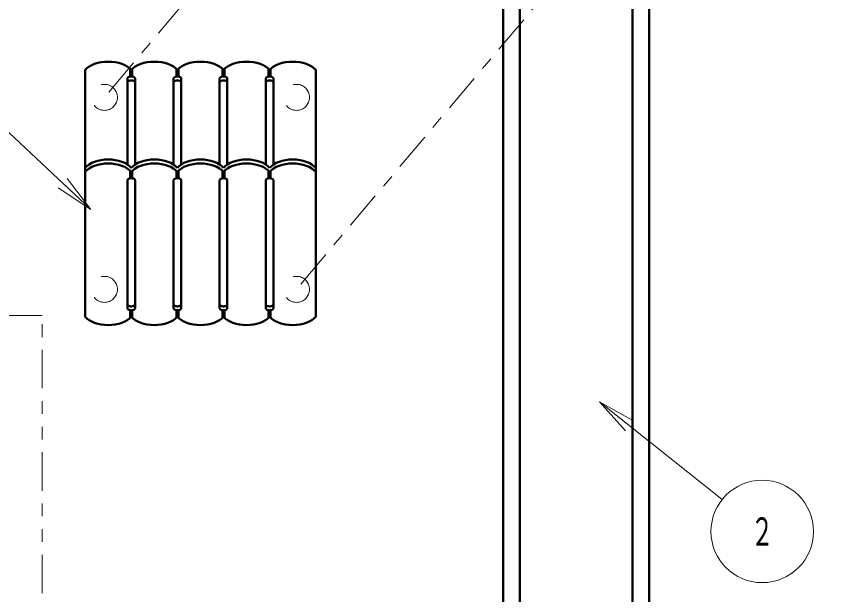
# Model space of a CAD drawing. Units: millimetres on the paper. Extents: x -385 to 0, y -594 to 267.
# Drawn here: x -293.3 to -229.1, y 86.1 to 131.2 of the extents above; entities that cross this region are included whole.
import ezdxf
from ezdxf.enums import TextEntityAlignment as Align

# ---------------------------------------------------------------- set-up
doc = ezdxf.new("R2010")
doc.units = ezdxf.units.MM
for name, pattern in [('USER1', [4.5, 2.5, -2]), ('USER2', [6, 3, -1, 1, -1]), ('USER3', [8, 3, -1, 1, -1, 1, -1])]:
    doc.linetypes.add(name, pattern=pattern)
doc.layers.add('LY_1', color=140, linetype='Continuous', lineweight=50)
doc.styles.add('ＭＳ ゴシック', font='')
doc.styles.get('ＭＳ ゴシック').set_extended_font_data('MS Gothic')

msp = doc.modelspace()

# ---------------------------------------------------------------- linework, layer by layer
at = {"layer": 'LY_1', "color": 7, "linetype": 'USER2', "lineweight": 13}
for p, q in [((-257.063, 159.758), (-286.401, 124.922)), ((-242.063, 144.758), (-271.401, 109.922))]:
    msp.add_line(p, q, dxfattribs=at)
at = {"layer": 'LY_1'}
for p, q in [((-255.263, 83.028), (-255.263, 144.278)), ((-253.963, 83.028), (-253.963, 144.278)), ((-245.163, 83.028), (-245.163, 144.278)), ((-243.863, 83.028), (-243.863, 144.278)), ((-284.381, 127.146), (-284.381, 126.554)), ((-284.221, 127.146), (-284.221, 126.554)), ((-280.781, 127.146), (-280.781, 126.554)), ((-280.621, 127.146), (-280.621, 126.554)), ((-277.181, 127.146), (-277.181, 126.554)), ((-277.021, 127.146), (-277.021, 126.554)), ((-273.581, 127.146), (-273.581, 126.554)), ((-273.421, 127.146), (-273.421, 126.554)), ((-287.901, 127.061), (-287.901, 119.419)), ((-269.901, 127.061), (-269.901, 115.425)), ((-284.601, 126.389), (-284.601, 119.678)), ((-284.001, 126.389), (-284.001, 119.678)), ((-281.001, 126.389), (-281.001, 119.678)), ((-280.401, 126.389), (-280.401, 119.678)), ((-277.401, 126.389), (-277.401, 119.678)), ((-276.801, 126.389), (-276.801, 119.678)), ((-273.801, 126.389), (-273.801, 119.678)), ((-273.201, 126.389), (-273.201, 119.678)), ((-287.901, 107.783), (-287.901, 119.419)), ((-269.901, 107.783), (-269.901, 119.419)), ((-284.381, 118.602), (-284.381, 119.193)), ((-284.221, 118.602), (-284.221, 119.193)), ((-280.781, 118.602), (-280.781, 119.193)), ((-280.621, 118.602), (-280.621, 119.193)), ((-277.181, 118.602), (-277.181, 119.193)), ((-277.021, 118.602), (-277.021, 119.193)), ((-273.581, 118.602), (-273.581, 119.193)), ((-273.421, 118.602), (-273.421, 119.193)), ((-284.601, 108.456), (-284.601, 118.436)), ((-284.001, 108.456), (-284.001, 118.436)), ((-281.001, 108.456), (-281.001, 118.436)), ((-280.401, 108.456), (-280.401, 118.436)), ((-277.401, 108.456), (-277.401, 118.436)), ((-276.801, 108.456), (-276.801, 118.436)), ((-273.801, 108.456), (-273.801, 118.436)), ((-273.201, 108.456), (-273.201, 118.436)), ((-284.381, 107.698), (-284.381, 108.29)), ((-284.221, 107.698), (-284.221, 108.29)), ((-280.781, 107.698), (-280.781, 108.29)), ((-280.621, 107.698), (-280.621, 108.29)), ((-277.181, 107.698), (-277.181, 108.29)), ((-277.021, 107.698), (-277.021, 108.29)), ((-273.581, 107.698), (-273.581, 108.29)), ((-273.421, 107.698), (-273.421, 108.29))]:
    msp.add_line(p, q, dxfattribs=at)
at = {"layer": 'LY_1', "color": 7, "lineweight": 13}
for p, q in [((-287.473, 116.162), (-299.814, 127.764)), ((-287.473, 116.162), (-289.659, 118.217)), ((-289.316, 118.581), (-287.473, 116.162)), ((-287.473, 116.162), (-290.001, 117.852)), ((-245.709, 98.871), (-247.744, 101.131)), ((-247.744, 101.131), (-245.086, 99.653)), ((-247.744, 101.131), (-245.397, 99.262)), ((-247.744, 101.131), (-238.16, 93.5))]:
    msp.add_line(p, q, dxfattribs=at)
at = {"layer": 'LY_1', "color": 7, "linetype": 'USER3', "lineweight": 13}
msp.add_lwpolyline([(-144.792, 203.264), (-144.792, 160.179), (-160.172, 144.799), (-160.172, 98.955), (-163.283, 95.844), (-163.283, 82.669), (-184.371, 61.581), (-208.472, 61.581), (-227.675, 42.378), (-271.451, 42.378), (-291.263, 62.19), (-291.263, 107.867), (-332.344, 107.867), (-353.954, 129.477), (-353.954, 175.039), (-332.344, 196.649), (-286.527, 196.649), (-286.217, 196.959), (-280.022, 196.959), (-266.451, 210.53), (-250.767, 210.53), (-227.575, 233.722), (-175.25, 233.722)], close=True, dxfattribs=at)
at = {"layer": 'LY_1'}
for points in [[(-284.301, 127.061), (-284.441, 127.2), (-284.612, 127.326), (-284.813, 127.438), (-285.039, 127.533), (-285.286, 127.608), (-285.549, 127.663), (-285.822, 127.697), (-286.101, 127.708), (-286.38, 127.697), (-286.654, 127.663), (-286.917, 127.608), (-287.163, 127.533), (-287.39, 127.438), (-287.59, 127.326), (-287.762, 127.2), (-287.901, 127.061)], [(-280.701, 127.061), (-280.841, 127.2), (-281.012, 127.326), (-281.213, 127.438), (-281.439, 127.533), (-281.686, 127.608), (-281.949, 127.663), (-282.222, 127.697), (-282.501, 127.708), (-282.78, 127.697), (-283.054, 127.663), (-283.317, 127.608), (-283.563, 127.533), (-283.79, 127.438), (-283.99, 127.326), (-284.162, 127.2), (-284.301, 127.061)], [(-277.101, 127.061), (-277.241, 127.2), (-277.412, 127.326), (-277.613, 127.438), (-277.839, 127.533), (-278.086, 127.608), (-278.349, 127.663), (-278.622, 127.697), (-278.901, 127.708), (-279.18, 127.697), (-279.454, 127.663), (-279.717, 127.608), (-279.963, 127.533), (-280.19, 127.438), (-280.39, 127.326), (-280.562, 127.2), (-280.701, 127.061)], [(-277.101, 127.061), (-276.962, 127.2), (-276.79, 127.326), (-276.59, 127.438), (-276.363, 127.533), (-276.117, 127.608), (-275.854, 127.663), (-275.58, 127.697), (-275.301, 127.708), (-275.022, 127.697), (-274.749, 127.663), (-274.486, 127.608), (-274.239, 127.533), (-274.013, 127.438), (-273.812, 127.326), (-273.641, 127.2), (-273.501, 127.061)], [(-273.501, 127.061), (-273.362, 127.2), (-273.19, 127.326), (-272.99, 127.438), (-272.763, 127.533), (-272.517, 127.608), (-272.254, 127.663), (-271.98, 127.697), (-271.701, 127.708), (-271.422, 127.697), (-271.149, 127.663), (-270.886, 127.608), (-270.639, 127.533), (-270.413, 127.438), (-270.212, 127.326), (-270.041, 127.2), (-269.901, 127.061)], [(-284.601, 126.389), (-284.599, 126.411), (-284.591, 126.433), (-284.578, 126.454), (-284.561, 126.475), (-284.539, 126.493), (-284.513, 126.51), (-284.484, 126.525), (-284.451, 126.538), (-284.416, 126.548), (-284.379, 126.555), (-284.34, 126.559), (-284.301, 126.561), (-284.262, 126.559), (-284.224, 126.555), (-284.187, 126.548), (-284.151, 126.538), (-284.119, 126.525), (-284.089, 126.51), (-284.063, 126.493), (-284.042, 126.475), (-284.024, 126.454), (-284.012, 126.433), (-284.004, 126.411), (-284.001, 126.389)], [(-281.001, 126.389), (-280.999, 126.411), (-280.991, 126.433), (-280.978, 126.454), (-280.961, 126.475), (-280.939, 126.493), (-280.913, 126.51), (-280.884, 126.525), (-280.851, 126.538), (-280.816, 126.548), (-280.779, 126.555), (-280.74, 126.559), (-280.701, 126.561), (-280.662, 126.559), (-280.624, 126.555), (-280.587, 126.548), (-280.551, 126.538), (-280.519, 126.525), (-280.489, 126.51), (-280.463, 126.493), (-280.442, 126.475), (-280.424, 126.454), (-280.412, 126.433), (-280.404, 126.411), (-280.401, 126.389)], [(-277.401, 126.389), (-277.399, 126.411), (-277.391, 126.433), (-277.378, 126.454), (-277.361, 126.475), (-277.339, 126.493), (-277.313, 126.51), (-277.284, 126.525), (-277.251, 126.538), (-277.216, 126.548), (-277.179, 126.555), (-277.14, 126.559), (-277.101, 126.561), (-277.062, 126.559), (-277.024, 126.555), (-276.987, 126.548), (-276.951, 126.538), (-276.919, 126.525), (-276.889, 126.51), (-276.863, 126.493), (-276.842, 126.475), (-276.824, 126.454), (-276.812, 126.433), (-276.804, 126.411), (-276.801, 126.389)], [(-273.201, 126.389), (-273.204, 126.411), (-273.212, 126.433), (-273.224, 126.454), (-273.242, 126.475), (-273.263, 126.493), (-273.289, 126.51), (-273.319, 126.525), (-273.351, 126.538), (-273.387, 126.548), (-273.424, 126.555), (-273.462, 126.559), (-273.501, 126.561), (-273.54, 126.559), (-273.579, 126.555), (-273.616, 126.548), (-273.651, 126.538), (-273.684, 126.525), (-273.713, 126.51), (-273.739, 126.493), (-273.761, 126.475), (-273.778, 126.454), (-273.791, 126.433), (-273.799, 126.411), (-273.801, 126.389)], [(-284.601, 126.077), (-284.599, 126.1), (-284.591, 126.122), (-284.578, 126.143), (-284.561, 126.163), (-284.539, 126.182), (-284.513, 126.199), (-284.484, 126.214), (-284.451, 126.226), (-284.416, 126.236), (-284.379, 126.243), (-284.34, 126.248), (-284.301, 126.249), (-284.262, 126.248), (-284.224, 126.243), (-284.187, 126.236), (-284.151, 126.226), (-284.119, 126.214), (-284.089, 126.199), (-284.063, 126.182), (-284.042, 126.163), (-284.024, 126.143), (-284.012, 126.122), (-284.004, 126.1), (-284.001, 126.077)], [(-281.001, 126.077), (-280.999, 126.1), (-280.991, 126.122), (-280.978, 126.143), (-280.961, 126.163), (-280.939, 126.182), (-280.913, 126.199), (-280.884, 126.214), (-280.851, 126.226), (-280.816, 126.236), (-280.779, 126.243), (-280.74, 126.248), (-280.701, 126.249), (-280.662, 126.248), (-280.624, 126.243), (-280.587, 126.236), (-280.551, 126.226), (-280.519, 126.214), (-280.489, 126.199), (-280.463, 126.182), (-280.442, 126.163), (-280.424, 126.143), (-280.412, 126.122), (-280.404, 126.1), (-280.401, 126.077)], [(-277.401, 126.077), (-277.399, 126.1), (-277.391, 126.122), (-277.378, 126.143), (-277.361, 126.163), (-277.339, 126.182), (-277.313, 126.199), (-277.284, 126.214), (-277.251, 126.226), (-277.216, 126.236), (-277.179, 126.243), (-277.14, 126.248), (-277.101, 126.249), (-277.062, 126.248), (-277.024, 126.243), (-276.987, 126.236), (-276.951, 126.226), (-276.919, 126.214), (-276.889, 126.199), (-276.863, 126.182), (-276.842, 126.163), (-276.824, 126.143), (-276.812, 126.122), (-276.804, 126.1), (-276.801, 126.077)], [(-273.201, 126.077), (-273.204, 126.1), (-273.212, 126.122), (-273.224, 126.143), (-273.242, 126.163), (-273.263, 126.182), (-273.289, 126.199), (-273.319, 126.214), (-273.351, 126.226), (-273.387, 126.236), (-273.424, 126.243), (-273.462, 126.248), (-273.501, 126.249), (-273.54, 126.248), (-273.579, 126.243), (-273.616, 126.236), (-273.651, 126.226), (-273.684, 126.214), (-273.713, 126.199), (-273.739, 126.182), (-273.761, 126.163), (-273.778, 126.143), (-273.791, 126.122), (-273.799, 126.1), (-273.801, 126.077)], [(-284.301, 119.419), (-284.441, 119.558), (-284.612, 119.685), (-284.813, 119.797), (-285.039, 119.891), (-285.286, 119.967), (-285.549, 120.022), (-285.822, 120.055), (-286.101, 120.066), (-286.38, 120.055), (-286.654, 120.022), (-286.917, 119.967), (-287.163, 119.891), (-287.39, 119.797), (-287.59, 119.685), (-287.762, 119.558), (-287.901, 119.419)], [(-280.701, 119.419), (-280.841, 119.558), (-281.012, 119.685), (-281.213, 119.797), (-281.439, 119.891), (-281.686, 119.967), (-281.949, 120.022), (-282.222, 120.055), (-282.501, 120.066), (-282.78, 120.055), (-283.054, 120.022), (-283.317, 119.967), (-283.563, 119.891), (-283.79, 119.797), (-283.99, 119.685), (-284.162, 119.558), (-284.301, 119.419)], [(-277.101, 119.419), (-277.241, 119.558), (-277.412, 119.685), (-277.613, 119.797), (-277.839, 119.891), (-278.086, 119.967), (-278.349, 120.022), (-278.622, 120.055), (-278.901, 120.066), (-279.18, 120.055), (-279.454, 120.022), (-279.717, 119.967), (-279.963, 119.891), (-280.19, 119.797), (-280.39, 119.685), (-280.562, 119.558), (-280.701, 119.419)], [(-277.101, 119.419), (-276.962, 119.558), (-276.79, 119.685), (-276.59, 119.797), (-276.363, 119.891), (-276.117, 119.967), (-275.854, 120.022), (-275.58, 120.055), (-275.301, 120.066), (-275.022, 120.055), (-274.749, 120.022), (-274.486, 119.967), (-274.239, 119.891), (-274.013, 119.797), (-273.812, 119.685), (-273.641, 119.558), (-273.501, 119.419)], [(-273.501, 119.419), (-273.362, 119.558), (-273.19, 119.685), (-272.99, 119.797), (-272.763, 119.891), (-272.517, 119.967), (-272.254, 120.022), (-271.98, 120.055), (-271.701, 120.066), (-271.422, 120.055), (-271.149, 120.022), (-270.886, 119.967), (-270.639, 119.891), (-270.413, 119.797), (-270.212, 119.685), (-270.041, 119.558), (-269.901, 119.419)], [(-284.301, 119.108), (-284.441, 119.247), (-284.612, 119.374), (-284.813, 119.485), (-285.039, 119.58), (-285.286, 119.655), (-285.549, 119.71), (-285.822, 119.744), (-286.101, 119.755), (-286.38, 119.744), (-286.654, 119.71), (-286.917, 119.655), (-287.163, 119.58), (-287.39, 119.485), (-287.59, 119.374), (-287.762, 119.247), (-287.901, 119.108)], [(-280.701, 119.108), (-280.841, 119.247), (-281.012, 119.374), (-281.213, 119.485), (-281.439, 119.58), (-281.686, 119.655), (-281.949, 119.71), (-282.222, 119.744), (-282.501, 119.755), (-282.78, 119.744), (-283.054, 119.71), (-283.317, 119.655), (-283.563, 119.58), (-283.79, 119.485), (-283.99, 119.374), (-284.162, 119.247), (-284.301, 119.108)], [(-277.101, 119.108), (-277.241, 119.247), (-277.412, 119.374), (-277.613, 119.485), (-277.839, 119.58), (-278.086, 119.655), (-278.349, 119.71), (-278.622, 119.744), (-278.901, 119.755), (-279.18, 119.744), (-279.454, 119.71), (-279.717, 119.655), (-279.963, 119.58), (-280.19, 119.485), (-280.39, 119.374), (-280.562, 119.247), (-280.701, 119.108)], [(-277.101, 119.108), (-276.962, 119.247), (-276.79, 119.374), (-276.59, 119.485), (-276.363, 119.58), (-276.117, 119.655), (-275.854, 119.71), (-275.58, 119.744), (-275.301, 119.755), (-275.022, 119.744), (-274.749, 119.71), (-274.486, 119.655), (-274.239, 119.58), (-274.013, 119.485), (-273.812, 119.374), (-273.641, 119.247), (-273.501, 119.108)], [(-273.501, 119.108), (-273.362, 119.247), (-273.19, 119.374), (-272.99, 119.485), (-272.763, 119.58), (-272.517, 119.655), (-272.254, 119.71), (-271.98, 119.744), (-271.701, 119.755), (-271.422, 119.744), (-271.149, 119.71), (-270.886, 119.655), (-270.639, 119.58), (-270.413, 119.485), (-270.212, 119.374), (-270.041, 119.247), (-269.901, 119.108)], [(-284.601, 118.436), (-284.599, 118.458), (-284.591, 118.48), (-284.578, 118.502), (-284.561, 118.522), (-284.539, 118.541), (-284.513, 118.557), (-284.484, 118.572), (-284.451, 118.585), (-284.416, 118.595), (-284.379, 118.602), (-284.34, 118.606), (-284.301, 118.608), (-284.262, 118.606), (-284.224, 118.602), (-284.187, 118.595), (-284.151, 118.585), (-284.119, 118.572), (-284.089, 118.557), (-284.063, 118.541), (-284.042, 118.522), (-284.024, 118.502), (-284.012, 118.48), (-284.004, 118.458), (-284.001, 118.436)], [(-281.001, 118.436), (-280.999, 118.458), (-280.991, 118.48), (-280.978, 118.502), (-280.961, 118.522), (-280.939, 118.541), (-280.913, 118.557), (-280.884, 118.572), (-280.851, 118.585), (-280.816, 118.595), (-280.779, 118.602), (-280.74, 118.606), (-280.701, 118.608), (-280.662, 118.606), (-280.624, 118.602), (-280.587, 118.595), (-280.551, 118.585), (-280.519, 118.572), (-280.489, 118.557), (-280.463, 118.541), (-280.442, 118.522), (-280.424, 118.502), (-280.412, 118.48), (-280.404, 118.458), (-280.401, 118.436)], [(-277.401, 118.436), (-277.399, 118.458), (-277.391, 118.48), (-277.378, 118.502), (-277.361, 118.522), (-277.339, 118.541), (-277.313, 118.557), (-277.284, 118.572), (-277.251, 118.585), (-277.216, 118.595), (-277.179, 118.602), (-277.14, 118.606), (-277.101, 118.608), (-277.062, 118.606), (-277.024, 118.602), (-276.987, 118.595), (-276.951, 118.585), (-276.919, 118.572), (-276.889, 118.557), (-276.863, 118.541), (-276.842, 118.522), (-276.824, 118.502), (-276.812, 118.48), (-276.804, 118.458), (-276.801, 118.436)], [(-273.201, 118.436), (-273.204, 118.458), (-273.212, 118.48), (-273.224, 118.502), (-273.242, 118.522), (-273.263, 118.541), (-273.289, 118.557), (-273.319, 118.572), (-273.351, 118.585), (-273.387, 118.595), (-273.424, 118.602), (-273.462, 118.606), (-273.501, 118.608), (-273.54, 118.606), (-273.579, 118.602), (-273.616, 118.595), (-273.651, 118.585), (-273.684, 118.572), (-273.713, 118.557), (-273.739, 118.541), (-273.761, 118.522), (-273.778, 118.502), (-273.791, 118.48), (-273.799, 118.458), (-273.801, 118.436)], [(-284.601, 108.767), (-284.599, 108.744), (-284.591, 108.722), (-284.578, 108.701), (-284.561, 108.681), (-284.539, 108.662), (-284.513, 108.645), (-284.484, 108.63), (-284.451, 108.618), (-284.416, 108.608), (-284.379, 108.601), (-284.34, 108.596), (-284.301, 108.595), (-284.262, 108.596), (-284.224, 108.601), (-284.187, 108.608), (-284.151, 108.618), (-284.119, 108.63), (-284.089, 108.645), (-284.063, 108.662), (-284.042, 108.681), (-284.024, 108.701), (-284.012, 108.722), (-284.004, 108.744), (-284.001, 108.767)], [(-281.001, 108.767), (-280.999, 108.744), (-280.991, 108.722), (-280.978, 108.701), (-280.961, 108.681), (-280.939, 108.662), (-280.913, 108.645), (-280.884, 108.63), (-280.851, 108.618), (-280.816, 108.608), (-280.779, 108.601), (-280.74, 108.596), (-280.701, 108.595), (-280.662, 108.596), (-280.624, 108.601), (-280.587, 108.608), (-280.551, 108.618), (-280.519, 108.63), (-280.489, 108.645), (-280.463, 108.662), (-280.442, 108.681), (-280.424, 108.701), (-280.412, 108.722), (-280.404, 108.744), (-280.401, 108.767)], [(-277.401, 108.767), (-277.399, 108.744), (-277.391, 108.722), (-277.378, 108.701), (-277.361, 108.681), (-277.339, 108.662), (-277.313, 108.645), (-277.284, 108.63), (-277.251, 108.618), (-277.216, 108.608), (-277.179, 108.601), (-277.14, 108.596), (-277.101, 108.595), (-277.062, 108.596), (-277.024, 108.601), (-276.987, 108.608), (-276.951, 108.618), (-276.919, 108.63), (-276.889, 108.645), (-276.863, 108.662), (-276.842, 108.681), (-276.824, 108.701), (-276.812, 108.722), (-276.804, 108.744), (-276.801, 108.767)], [(-273.201, 108.767), (-273.204, 108.744), (-273.212, 108.722), (-273.224, 108.701), (-273.242, 108.681), (-273.263, 108.662), (-273.289, 108.645), (-273.319, 108.63), (-273.351, 108.618), (-273.387, 108.608), (-273.424, 108.601), (-273.462, 108.596), (-273.501, 108.595), (-273.54, 108.596), (-273.579, 108.601), (-273.616, 108.608), (-273.651, 108.618), (-273.684, 108.63), (-273.713, 108.645), (-273.739, 108.662), (-273.761, 108.681), (-273.778, 108.701), (-273.791, 108.722), (-273.799, 108.744), (-273.801, 108.767)], [(-284.601, 108.456), (-284.599, 108.433), (-284.591, 108.411), (-284.578, 108.39), (-284.561, 108.369), (-284.539, 108.351), (-284.513, 108.334), (-284.484, 108.319), (-284.451, 108.307), (-284.416, 108.297), (-284.379, 108.289), (-284.34, 108.285), (-284.301, 108.283), (-284.262, 108.285), (-284.224, 108.289), (-284.187, 108.297), (-284.151, 108.307), (-284.119, 108.319), (-284.089, 108.334), (-284.063, 108.351), (-284.042, 108.369), (-284.024, 108.39), (-284.012, 108.411), (-284.004, 108.433), (-284.001, 108.456)], [(-281.001, 108.456), (-280.999, 108.433), (-280.991, 108.411), (-280.978, 108.39), (-280.961, 108.369), (-280.939, 108.351), (-280.913, 108.334), (-280.884, 108.319), (-280.851, 108.307), (-280.816, 108.297), (-280.779, 108.289), (-280.74, 108.285), (-280.701, 108.283), (-280.662, 108.285), (-280.624, 108.289), (-280.587, 108.297), (-280.551, 108.307), (-280.519, 108.319), (-280.489, 108.334), (-280.463, 108.351), (-280.442, 108.369), (-280.424, 108.39), (-280.412, 108.411), (-280.404, 108.433), (-280.401, 108.456)], [(-277.401, 108.456), (-277.399, 108.433), (-277.391, 108.411), (-277.378, 108.39), (-277.361, 108.369), (-277.339, 108.351), (-277.313, 108.334), (-277.284, 108.319), (-277.251, 108.307), (-277.216, 108.297), (-277.179, 108.289), (-277.14, 108.285), (-277.101, 108.283), (-277.062, 108.285), (-277.024, 108.289), (-276.987, 108.297), (-276.951, 108.307), (-276.919, 108.319), (-276.889, 108.334), (-276.863, 108.351), (-276.842, 108.369), (-276.824, 108.39), (-276.812, 108.411), (-276.804, 108.433), (-276.801, 108.456)], [(-273.201, 108.456), (-273.204, 108.433), (-273.212, 108.411), (-273.224, 108.39), (-273.242, 108.369), (-273.263, 108.351), (-273.289, 108.334), (-273.319, 108.319), (-273.351, 108.307), (-273.387, 108.297), (-273.424, 108.289), (-273.462, 108.285), (-273.501, 108.283), (-273.54, 108.285), (-273.579, 108.289), (-273.616, 108.297), (-273.651, 108.307), (-273.684, 108.319), (-273.713, 108.334), (-273.739, 108.351), (-273.761, 108.369), (-273.778, 108.39), (-273.791, 108.411), (-273.799, 108.433), (-273.801, 108.456)], [(-284.301, 107.783), (-284.441, 107.644), (-284.612, 107.518), (-284.813, 107.406), (-285.039, 107.311), (-285.286, 107.236), (-285.549, 107.181), (-285.822, 107.148), (-286.101, 107.136), (-286.38, 107.148), (-286.654, 107.181), (-286.917, 107.236), (-287.163, 107.311), (-287.39, 107.406), (-287.59, 107.518), (-287.762, 107.644), (-287.901, 107.783)], [(-280.701, 107.783), (-280.841, 107.644), (-281.012, 107.518), (-281.213, 107.406), (-281.439, 107.311), (-281.686, 107.236), (-281.949, 107.181), (-282.222, 107.148), (-282.501, 107.136), (-282.78, 107.148), (-283.054, 107.181), (-283.317, 107.236), (-283.563, 107.311), (-283.79, 107.406), (-283.99, 107.518), (-284.162, 107.644), (-284.301, 107.783)], [(-277.101, 107.783), (-277.241, 107.644), (-277.412, 107.518), (-277.613, 107.406), (-277.839, 107.311), (-278.086, 107.236), (-278.349, 107.181), (-278.622, 107.148), (-278.901, 107.136), (-279.18, 107.148), (-279.454, 107.181), (-279.717, 107.236), (-279.963, 107.311), (-280.19, 107.406), (-280.39, 107.518), (-280.562, 107.644), (-280.701, 107.783)], [(-277.101, 107.783), (-276.962, 107.644), (-276.79, 107.518), (-276.59, 107.406), (-276.363, 107.311), (-276.117, 107.236), (-275.854, 107.181), (-275.58, 107.148), (-275.301, 107.136), (-275.022, 107.148), (-274.749, 107.181), (-274.486, 107.236), (-274.239, 107.311), (-274.013, 107.406), (-273.812, 107.518), (-273.641, 107.644), (-273.501, 107.783)], [(-273.501, 107.783), (-273.362, 107.644), (-273.19, 107.518), (-272.99, 107.406), (-272.763, 107.311), (-272.517, 107.236), (-272.254, 107.181), (-271.98, 107.148), (-271.701, 107.136), (-271.422, 107.148), (-271.149, 107.181), (-270.886, 107.236), (-270.639, 107.311), (-270.413, 107.406), (-270.212, 107.518), (-270.041, 107.644), (-269.901, 107.783)]]:
    msp.add_lwpolyline(points, dxfattribs=at)
at = {"layer": 'LY_1', "color": 7, "linetype": 'USER1', "lineweight": 13}
for centre in [(-286.401, 124.922), (-271.401, 124.922), (-286.401, 109.922), (-271.401, 109.922)]:
    msp.add_circle(centre, 1.016, dxfattribs=at)
at = {"layer": 'LY_1', "color": 7, "lineweight": 13}
msp.add_circle((-235.031, 91.008), 4, dxfattribs=at)

# ---------------------------------------------------------------- texts
at = {"layer": 'LY_1', "color": 7, "style": 'ＭＳ ゴシック', "width": 0.6}
msp.add_text('２', height=2.199, dxfattribs=at).set_placement((-235.031, 91.008), align=Align.MIDDLE_CENTER)

doc.saveas('drawing.dxf')
